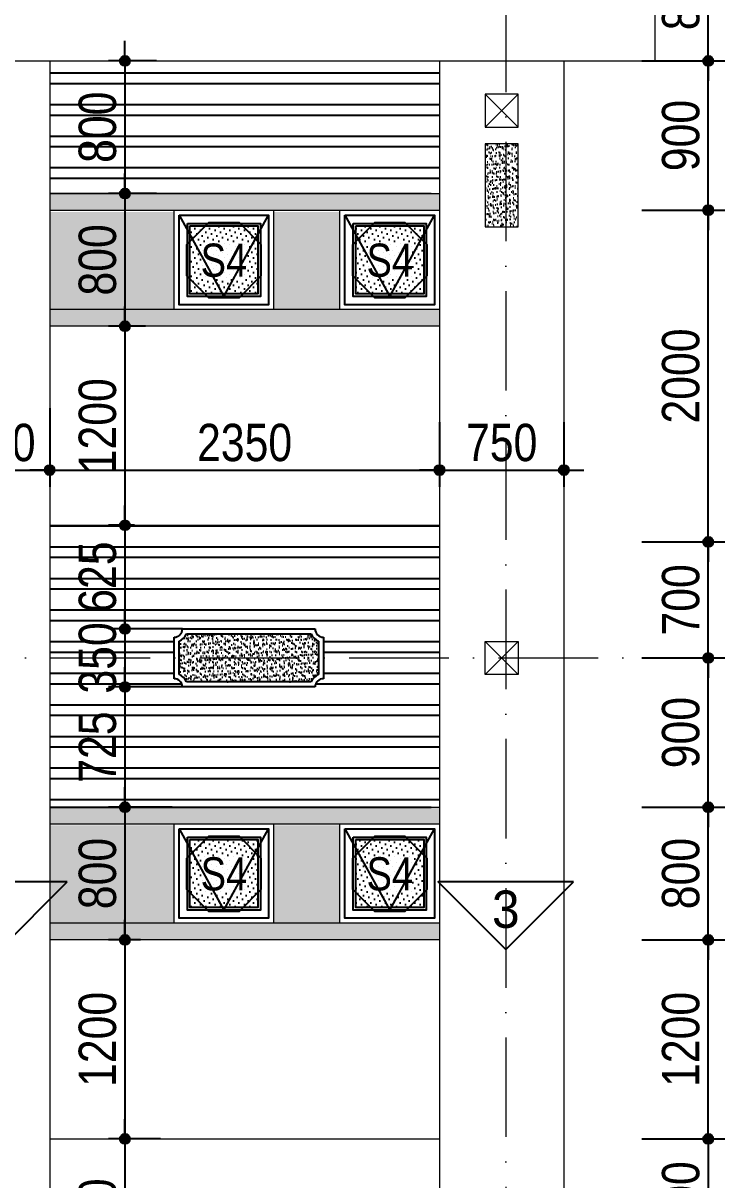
# Model space of a CAD drawing. Extents: x -1107188 to -523840, y 39692 to 514392.
# Drawn here: x -1068786 to -1064556, y 413455 to 420429 of the extents above; entities that cross this region are included whole.
import ezdxf
from ezdxf.enums import TextEntityAlignment as Align

# ---------------------------------------------------------------- set-up
doc = ezdxf.new("R2010")
doc.units = 0
doc.linetypes.add('ACAD_ISO10W100', pattern=[18, 12, -3, 0, -3])
doc.linetypes.add('HIDDEN', pattern=[0.375, 0.25, -0.125])
doc.layers.get('DEFPOINTS').update_dxf_attribs({"linetype": 'CONTINUOUS'})
for name, color, linetype in [('DIM', 1, 'CONTINUOUS'), ('DOOR', 20, 'CONTINUOUS'), ('HACTH', 8, 'CONTINUOUS'), ('HATCH', 8, 'CONTINUOUS'), ('KINH 1', 142, 'CONTINUOUS'), ('netthay', 2, 'CONTINUOUS'), ('TAGS', 60, 'CONTINUOUS')]:
    doc.layers.add(name, color=color, linetype=linetype)
for name, color, linetype, lineweight in [('HIDDEN2', 250, 'HIDDEN', 5), ('NET-THAY', 2, 'CONTINUOUS', 13), ('TRUC', 24, 'CONTINUOUS', 0)]:
    doc.layers.add(name, color=color, linetype=linetype, lineweight=lineweight)
doc.styles.add('AVO', font='')
doc.styles.add('HEL-CONDENSE', font='')
doc.styles.add('VNI-HELVE-CONDENSEN', font='')
doc.styles.get('AVO').set_extended_font_data('VNI-Avo')
doc.styles.get('HEL-CONDENSE').set_extended_font_data('VNI-Helve-Condense')
doc.styles.get('VNI-HELVE-CONDENSEN').set_extended_font_data('VNI-Helve-Condense')
doc.dimstyles.new('D100', dxfattribs={"dimtxt": 225, "dimasz": 1.2, "dimexe": 100, "dimexo": 0, "dimgap": 50, "dimtad": 1, "dimdec": 0, "dimzin": 13, "dimdsep": 46, "dimtxsty": 'HEL-CONDENSE', "dimblk": 'D50', "dimcen": 0, "dimclrd": 1, "dimclre": 1, "dimclrt": 7, "dimadec": 0, "dimazin": 0, "dimtfac": 1, "dimtdec": 0, "dimtmove": 0, "dimatfit": 3, "dimldrblk": 'D50', "dimfxl": 1, "dimtolj": 1, "dimtzin": 13, "dimarcsym": 0})
pattern_1 = [(180, (-1259883.07, -48754.8), (-1e-14, -190.5), []), (180, (-1259946.57, -48691.3), (-1e-14, -190.5), [])]
pattern_2 = [(37.5, (-2396478.653, 162683.128), (-1.2000235, 36.7059928), [0, -28.956, 0, -32.385, 0, -30.95625]), (7.5, (-2396478.653, 162683.13), (33.7142462, 53.7618825), [0, -15.621, 0, -26.0985, 0, -10.00125]), (327.5, (-2396502.085, 162683.128), (59.3244278, 0.10778885), [0, -9.525, 0, -34.29, 0, -44.7675]), (317.5, (-2396502.085, 162683.13), (57.266734, 16.7196992), [0, -4.7625, 0, -22.479, 0, -25.7175])]

# ---------------------------------------------------------------- blocks, each defined once
blk = doc.blocks.new('KH-CUADI')
at = {"layer": 'TAGS'}
blk.add_lwpolyline([(-124.3, 300), (-300, 124.3), (-300, -124.3), (-124.3, -300), (124.3, -300), (300, -124.3), (300, 124.3), (124.3, 300)], close=True, dxfattribs=at)
at = {"layer": 'TAGS', "style": 'VNI-HELVE-CONDENSEN'}
blk.add_attdef('D', text='', height=300, dxfattribs=at).set_placement((0, 0), align=Align.MIDDLE)
blk = doc.blocks.new('A$C4A8B6C2C')
at = {"layer": 'KINH 1'}
h = blk.add_hatch(dxfattribs=at)
h.set_pattern_fill('DOTS', color=256, scale=500, angle=45, style=0)
h.set_pattern_definition([(45, (-1273474.515, 328548.945), (-11.04854346, 33.1456304), [0, -31.25])])
h.paths.add_polyline_path([(-65, 410), (-475, 410), (-475, 0), (-65, 0)])
at = {"layer": 'DOOR'}
for points in [[(-540, 475), (0, 475), (0, -65), (-540, -65)], [(-490, 425), (-50, 425), (-50, -15), (-490, -15)]]:
    blk.add_lwpolyline(points, close=True, dxfattribs=at)
at = {"layer": 'DOOR', "color": 8}
blk.add_lwpolyline([(-540, 475), (-270, -15), (0, 475)], dxfattribs=at)
blk.add_lwpolyline([(-475, 410), (-65, 410), (-65, 0), (-475, 0)], close=True, dxfattribs=at)
at = {"layer": 'NET-THAY'}
blk.add_lwpolyline([(-570, 505), (30, 505), (30, -95), (-570, -95), (-570, 505)], dxfattribs=at)
blk = doc.blocks.new('A$C748B6192')
at = {"layer": 'DOOR'}
blk.add_blockref('A$C4A8B6C2C', (2787.8, 495.3), dxfattribs=at)
at = {"layer": 'TAGS', "linetype": 'Continuous'}
ref = blk.add_blockref('KH-CUADI', (2518.2, 698.5), dxfattribs=dict(at, xscale=0.75, yscale=0.75, zscale=0.75, rotation=180))
ref.add_attrib('D', 'S4', dxfattribs={"color": 7, "height": 200, "style": 'VNI-HELVE-CONDENSEN'}).set_placement((2518.2, 698.5), align=Align.MIDDLE)
blk = doc.blocks.new('D50')
at = {"layer": 'DIM'}
blk.add_hatch(color=256, dxfattribs=at).paths.add_polyline_path([(25, 0, 1), (-25, 0, 1)])
blk.add_line((25, 0), (100, 0), dxfattribs=at)
blk.add_circle((0, 0), 25, dxfattribs=at)
blk = doc.blocks.new('*D863')
at = {"layer": 'DEFPOINTS', "color": 0, "linetype": 'Continuous', "transparency": 16777216}
for p in [(-1069225.8, 418159.8), (-1068625.8, 418108.4), (-1068625.8, 417734.3)]:
    blk.add_point(p, dxfattribs=at)
at = {"layer": 'DIM', "color": 1, "linetype": 'Continuous', "lineweight": -2, "transparency": 16777216}
for p, q in [((-1069225.8, 418159.8), (-1069225.8, 417634.3)), ((-1068625.8, 418108.4), (-1068625.8, 417634.3)), ((-1069224.6, 417734.3), (-1068627, 417734.3))]:
    blk.add_line(p, q, dxfattribs=at)
at = {"layer": 'DIM', "color": 1, "linetype": 'Continuous', "lineweight": -2, "transparency": 16777216, "xscale": 1.199999999999999, "yscale": 1.199999999999999, "zscale": 1.199999999999999, "rotation": 180}
blk.add_blockref('D50', (-1069225.8, 417734.3), dxfattribs=at)
at = {"layer": 'DIM', "color": 1, "linetype": 'Continuous', "lineweight": -2, "transparency": 16777216, "xscale": 1.199999999999999, "yscale": 1.199999999999999, "zscale": 1.199999999999999}
blk.add_blockref('D50', (-1068625.8, 417734.3), dxfattribs=at)
at = {"layer": 'DIM', "color": 7, "linetype": 'Continuous', "transparency": 16777216, "insert": (-1068925.8, 417899.2), "char_height": 225, "attachment_point": 5, "style": 'HEL-CONDENSE'}
blk.add_mtext('\\A1;600', dxfattribs=at)
blk = doc.blocks.new('*D864')
at = {"layer": 'DEFPOINTS', "color": 0, "linetype": 'Continuous', "transparency": 16777216}
for p in [(-1068625.8, 418108.4), (-1066275.8, 418023), (-1066275.8, 417734.3)]:
    blk.add_point(p, dxfattribs=at)
at = {"layer": 'DIM', "color": 1, "linetype": 'Continuous', "lineweight": -2, "transparency": 16777216}
for p, q in [((-1068625.8, 418108.4), (-1068625.8, 417634.3)), ((-1066275.8, 418023), (-1066275.8, 417634.3)), ((-1068624.6, 417734.3), (-1066277, 417734.3))]:
    blk.add_line(p, q, dxfattribs=at)
at = {"layer": 'DIM', "color": 1, "linetype": 'Continuous', "lineweight": -2, "transparency": 16777216, "xscale": 1.199999999999999, "yscale": 1.199999999999999, "zscale": 1.199999999999999, "rotation": 180}
blk.add_blockref('D50', (-1068625.8, 417734.3), dxfattribs=at)
at = {"layer": 'DIM', "color": 1, "linetype": 'Continuous', "lineweight": -2, "transparency": 16777216, "xscale": 1.199999999999999, "yscale": 1.199999999999999, "zscale": 1.199999999999999}
blk.add_blockref('D50', (-1066275.8, 417734.3), dxfattribs=at)
at = {"layer": 'DIM', "color": 7, "linetype": 'Continuous', "transparency": 16777216, "insert": (-1067450.8, 417899.2), "char_height": 225, "attachment_point": 5, "style": 'HEL-CONDENSE'}
blk.add_mtext('\\A1;2350', dxfattribs=at)
blk = doc.blocks.new('*D865')
at = {"layer": 'DEFPOINTS', "color": 0, "linetype": 'Continuous', "transparency": 16777216}
for p in [(-1066275.8, 418023), (-1065525.8, 418023), (-1065525.8, 417734.3)]:
    blk.add_point(p, dxfattribs=at)
at = {"layer": 'DIM', "color": 1, "linetype": 'Continuous', "lineweight": -2, "transparency": 16777216}
for p, q in [((-1066275.8, 418023), (-1066275.8, 417634.3)), ((-1065525.8, 418023), (-1065525.8, 417634.3)), ((-1066274.6, 417734.3), (-1065527, 417734.3))]:
    blk.add_line(p, q, dxfattribs=at)
at = {"layer": 'DIM', "color": 1, "linetype": 'Continuous', "lineweight": -2, "transparency": 16777216, "xscale": 1.199999999999999, "yscale": 1.199999999999999, "zscale": 1.199999999999999, "rotation": 180}
blk.add_blockref('D50', (-1066275.8, 417734.3), dxfattribs=at)
at = {"layer": 'DIM', "color": 1, "linetype": 'Continuous', "lineweight": -2, "transparency": 16777216, "xscale": 1.199999999999999, "yscale": 1.199999999999999, "zscale": 1.199999999999999}
blk.add_blockref('D50', (-1065525.8, 417734.3), dxfattribs=at)
at = {"layer": 'DIM', "color": 7, "linetype": 'Continuous', "transparency": 16777216, "insert": (-1065900.8, 417899.2), "char_height": 225, "attachment_point": 5, "style": 'HEL-CONDENSE'}
blk.add_mtext('\\A1;750', dxfattribs=at)
blk = doc.blocks.new('*D851')
at = {"layer": 'DEFPOINTS', "color": 0, "linetype": 'Continuous', "transparency": 16777216}
for p in [(-1067981.4, 420201.6), (-1068171.9, 419401.6), (-1067981.4, 419401.6)]:
    blk.add_point(p, dxfattribs=at)
at = {"layer": 'DIM', "color": 1, "linetype": 'Continuous', "lineweight": -2, "transparency": 16777216}
for p, q in [((-1067981.4, 420201.6), (-1068271.9, 420201.6)), ((-1068171.9, 420200.4), (-1068171.9, 419402.8)), ((-1067981.4, 419401.6), (-1068271.9, 419401.6))]:
    blk.add_line(p, q, dxfattribs=at)
at = {"layer": 'DIM', "color": 1, "linetype": 'Continuous', "lineweight": -2, "transparency": 16777216, "xscale": 1.199999999999999, "yscale": 1.199999999999999, "zscale": 1.199999999999999}
for p, rotation in [((-1068171.9, 420201.6), 90), ((-1068171.9, 419401.6), 270)]:
    blk.add_blockref('D50', p, dxfattribs=dict(at, rotation=rotation))
at = {"layer": 'DIM', "color": 7, "linetype": 'Continuous', "transparency": 16777216, "insert": (-1068336.8, 419801.6), "char_height": 225, "attachment_point": 5, "rotation": 90, "style": 'HEL-CONDENSE'}
blk.add_mtext('\\A1;800', dxfattribs=at)
blk = doc.blocks.new('*D852')
at = {"layer": 'DEFPOINTS', "color": 0, "linetype": 'Continuous', "transparency": 16777216}
for p in [(-1067981.4, 419401.6), (-1068171.9, 418601.6), (-1068047.4, 418601.6)]:
    blk.add_point(p, dxfattribs=at)
at = {"layer": 'DIM', "color": 1, "linetype": 'Continuous', "lineweight": -2, "transparency": 16777216}
for p, q in [((-1067981.4, 419401.6), (-1068271.9, 419401.6)), ((-1068171.9, 419400.4), (-1068171.9, 418602.8)), ((-1068047.4, 418601.6), (-1068271.9, 418601.6))]:
    blk.add_line(p, q, dxfattribs=at)
at = {"layer": 'DIM', "color": 1, "linetype": 'Continuous', "lineweight": -2, "transparency": 16777216, "xscale": 1.199999999999999, "yscale": 1.199999999999999, "zscale": 1.199999999999999}
for p, rotation in [((-1068171.9, 419401.6), 90), ((-1068171.9, 418601.6), 270)]:
    blk.add_blockref('D50', p, dxfattribs=dict(at, rotation=rotation))
at = {"layer": 'DIM', "color": 7, "linetype": 'Continuous', "transparency": 16777216, "insert": (-1068336.8, 419001.6), "char_height": 225, "attachment_point": 5, "rotation": 90, "style": 'HEL-CONDENSE'}
blk.add_mtext('\\A1;800', dxfattribs=at)
blk = doc.blocks.new('*D853')
at = {"layer": 'DEFPOINTS', "color": 0, "linetype": 'Continuous', "transparency": 16777216}
for p in [(-1068047.4, 418601.6), (-1068171.9, 417401.6), (-1068113.7, 417401.6)]:
    blk.add_point(p, dxfattribs=at)
at = {"layer": 'DIM', "color": 1, "linetype": 'Continuous', "lineweight": -2, "transparency": 16777216}
for p, q in [((-1068047.4, 418601.6), (-1068271.9, 418601.6)), ((-1068171.9, 418600.4), (-1068171.9, 417402.8)), ((-1068113.7, 417401.6), (-1068271.9, 417401.6))]:
    blk.add_line(p, q, dxfattribs=at)
at = {"layer": 'DIM', "color": 1, "linetype": 'Continuous', "lineweight": -2, "transparency": 16777216, "xscale": 1.199999999999999, "yscale": 1.199999999999999, "zscale": 1.199999999999999}
for p, rotation in [((-1068171.9, 418601.6), 90), ((-1068171.9, 417401.6), 270)]:
    blk.add_blockref('D50', p, dxfattribs=dict(at, rotation=rotation))
at = {"layer": 'DIM', "color": 7, "linetype": 'Continuous', "transparency": 16777216, "insert": (-1068336.8, 418001.6), "char_height": 225, "attachment_point": 5, "rotation": 90, "style": 'HEL-CONDENSE'}
blk.add_mtext('\\A1;1200', dxfattribs=at)
blk = doc.blocks.new('*D854')
at = {"layer": 'DEFPOINTS', "color": 0, "linetype": 'Continuous', "transparency": 16777216}
for p in [(-1068113.7, 417401.6), (-1068171.9, 416776.6), (-1067825.8, 416776.6)]:
    blk.add_point(p, dxfattribs=at)
at = {"layer": 'DIM', "color": 1, "linetype": 'Continuous', "lineweight": -2, "transparency": 16777216}
for p, q in [((-1068113.7, 417401.6), (-1068271.9, 417401.6)), ((-1068171.9, 417400.4), (-1068171.9, 416777.8)), ((-1067825.8, 416776.6), (-1068271.9, 416776.6))]:
    blk.add_line(p, q, dxfattribs=at)
at = {"layer": 'DIM', "color": 1, "linetype": 'Continuous', "lineweight": -2, "transparency": 16777216, "xscale": 1.199999999999999, "yscale": 1.199999999999999, "zscale": 1.199999999999999}
for p, rotation in [((-1068171.9, 417401.6), 90), ((-1068171.9, 416776.6), 270)]:
    blk.add_blockref('D50', p, dxfattribs=dict(at, rotation=rotation))
at = {"layer": 'DIM', "color": 7, "linetype": 'Continuous', "transparency": 16777216, "insert": (-1068336.8, 417089.1), "char_height": 225, "attachment_point": 5, "rotation": 90, "style": 'HEL-CONDENSE'}
blk.add_mtext('\\A1;625', dxfattribs=at)
blk = doc.blocks.new('*D855')
at = {"layer": 'DEFPOINTS', "color": 0, "linetype": 'Continuous', "transparency": 16777216}
for p in [(-1067825.8, 416776.6), (-1068171.9, 416426.6), (-1067825.8, 416426.6)]:
    blk.add_point(p, dxfattribs=at)
at = {"layer": 'DIM', "color": 1, "linetype": 'Continuous', "lineweight": -2, "transparency": 16777216}
for p, q in [((-1067825.8, 416776.6), (-1068271.9, 416776.6)), ((-1068171.9, 416775.4), (-1068171.9, 416427.8)), ((-1067825.8, 416426.6), (-1068271.9, 416426.6))]:
    blk.add_line(p, q, dxfattribs=at)
at = {"layer": 'DIM', "color": 1, "linetype": 'Continuous', "lineweight": -2, "transparency": 16777216, "xscale": 1.199999999999999, "yscale": 1.199999999999999, "zscale": 1.199999999999999}
for p, rotation in [((-1068171.9, 416776.6), 90), ((-1068171.9, 416426.6), 270)]:
    blk.add_blockref('D50', p, dxfattribs=dict(at, rotation=rotation))
at = {"layer": 'DIM', "color": 7, "linetype": 'Continuous', "transparency": 16777216, "insert": (-1068336.8, 416601.6), "char_height": 225, "attachment_point": 5, "rotation": 90, "style": 'HEL-CONDENSE'}
blk.add_mtext('\\A1;350', dxfattribs=at)
blk = doc.blocks.new('*D856')
at = {"layer": 'DEFPOINTS', "color": 0, "linetype": 'Continuous', "transparency": 16777216}
for p in [(-1067825.8, 416426.6), (-1068171.9, 415701.6), (-1067887, 415701.6)]:
    blk.add_point(p, dxfattribs=at)
at = {"layer": 'DIM', "color": 1, "linetype": 'Continuous', "lineweight": -2, "transparency": 16777216}
for p, q in [((-1067825.8, 416426.6), (-1068271.9, 416426.6)), ((-1068171.9, 416425.4), (-1068171.9, 415702.8)), ((-1067887, 415701.6), (-1068271.9, 415701.6))]:
    blk.add_line(p, q, dxfattribs=at)
at = {"layer": 'DIM', "color": 1, "linetype": 'Continuous', "lineweight": -2, "transparency": 16777216, "xscale": 1.199999999999999, "yscale": 1.199999999999999, "zscale": 1.199999999999999}
for p, rotation in [((-1068171.9, 416426.6), 90), ((-1068171.9, 415701.6), 270)]:
    blk.add_blockref('D50', p, dxfattribs=dict(at, rotation=rotation))
at = {"layer": 'DIM', "color": 7, "linetype": 'Continuous', "transparency": 16777216, "insert": (-1068336.8, 416064.1), "char_height": 225, "attachment_point": 5, "rotation": 90, "style": 'HEL-CONDENSE'}
blk.add_mtext('\\A1;725', dxfattribs=at)
blk = doc.blocks.new('*D857')
at = {"layer": 'DEFPOINTS', "color": 0, "linetype": 'Continuous', "transparency": 16777216}
for p in [(-1067887, 415701.6), (-1068171.9, 414901.6), (-1068078.4, 414901.6)]:
    blk.add_point(p, dxfattribs=at)
at = {"layer": 'DIM', "color": 1, "linetype": 'Continuous', "lineweight": -2, "transparency": 16777216}
for p, q in [((-1067887, 415701.6), (-1068271.9, 415701.6)), ((-1068171.9, 415700.4), (-1068171.9, 414902.8)), ((-1068078.4, 414901.6), (-1068271.9, 414901.6))]:
    blk.add_line(p, q, dxfattribs=at)
at = {"layer": 'DIM', "color": 1, "linetype": 'Continuous', "lineweight": -2, "transparency": 16777216, "xscale": 1.199999999999999, "yscale": 1.199999999999999, "zscale": 1.199999999999999}
for p, rotation in [((-1068171.9, 415701.6), 90), ((-1068171.9, 414901.6), 270)]:
    blk.add_blockref('D50', p, dxfattribs=dict(at, rotation=rotation))
at = {"layer": 'DIM', "color": 7, "linetype": 'Continuous', "transparency": 16777216, "insert": (-1068336.8, 415301.6), "char_height": 225, "attachment_point": 5, "rotation": 90, "style": 'HEL-CONDENSE'}
blk.add_mtext('\\A1;800', dxfattribs=at)
blk = doc.blocks.new('*D858')
at = {"layer": 'DEFPOINTS', "color": 0, "linetype": 'Continuous', "transparency": 16777216}
for p in [(-1068078.4, 414901.6), (-1068171.9, 413701.6), (-1067958.3, 413701.6)]:
    blk.add_point(p, dxfattribs=at)
at = {"layer": 'DIM', "color": 1, "linetype": 'Continuous', "lineweight": -2, "transparency": 16777216}
for p, q in [((-1068078.4, 414901.6), (-1068271.9, 414901.6)), ((-1068171.9, 414900.4), (-1068171.9, 413702.8)), ((-1067958.3, 413701.6), (-1068271.9, 413701.6))]:
    blk.add_line(p, q, dxfattribs=at)
at = {"layer": 'DIM', "color": 1, "linetype": 'Continuous', "lineweight": -2, "transparency": 16777216, "xscale": 1.199999999999999, "yscale": 1.199999999999999, "zscale": 1.199999999999999}
for p, rotation in [((-1068171.9, 414901.6), 90), ((-1068171.9, 413701.6), 270)]:
    blk.add_blockref('D50', p, dxfattribs=dict(at, rotation=rotation))
at = {"layer": 'DIM', "color": 7, "linetype": 'Continuous', "transparency": 16777216, "insert": (-1068336.8, 414301.6), "char_height": 225, "attachment_point": 5, "rotation": 90, "style": 'HEL-CONDENSE'}
blk.add_mtext('\\A1;1200', dxfattribs=at)
blk = doc.blocks.new('*D859')
at = {"layer": 'DEFPOINTS', "color": 0, "linetype": 'Continuous', "transparency": 16777216}
for p in [(-1067958.3, 413701.6), (-1068171.9, 412651.6), (-1067755.2, 412651.6)]:
    blk.add_point(p, dxfattribs=at)
at = {"layer": 'DIM', "color": 1, "linetype": 'Continuous', "lineweight": -2, "transparency": 16777216}
for p, q in [((-1067958.3, 413701.6), (-1068271.9, 413701.6)), ((-1068171.9, 413700.4), (-1068171.9, 412652.8)), ((-1067755.2, 412651.6), (-1068271.9, 412651.6))]:
    blk.add_line(p, q, dxfattribs=at)
at = {"layer": 'DIM', "color": 1, "linetype": 'Continuous', "lineweight": -2, "transparency": 16777216, "xscale": 1.199999999999999, "yscale": 1.199999999999999, "zscale": 1.199999999999999}
for p, rotation in [((-1068171.9, 413701.6), 90), ((-1068171.9, 412651.6), 270)]:
    blk.add_blockref('D50', p, dxfattribs=dict(at, rotation=rotation))
at = {"layer": 'DIM', "color": 7, "linetype": 'Continuous', "transparency": 16777216, "insert": (-1068336.8, 413176.6), "char_height": 225, "attachment_point": 5, "rotation": 90, "style": 'HEL-CONDENSE'}
blk.add_mtext('\\A1;1050', dxfattribs=at)
blk = doc.blocks.new('*D876')
at = {"layer": 'DEFPOINTS', "color": 0, "linetype": 'Continuous', "transparency": 16777216}
for p in [(-1065055.6, 413701.6), (-1065055.6, 413001.6), (-1064655.6, 413001.6)]:
    blk.add_point(p, dxfattribs=at)
at = {"layer": 'DIM', "color": 1, "linetype": 'Continuous', "lineweight": -2, "transparency": 16777216}
for p, q in [((-1065055.6, 413701.6), (-1064555.6, 413701.6)), ((-1064655.6, 413700.4), (-1064655.6, 413002.8)), ((-1065055.6, 413001.6), (-1064555.6, 413001.6))]:
    blk.add_line(p, q, dxfattribs=at)
at = {"layer": 'DIM', "color": 1, "linetype": 'Continuous', "lineweight": -2, "transparency": 16777216, "xscale": 1.199999999999999, "yscale": 1.199999999999999, "zscale": 1.199999999999999}
for p, rotation in [((-1064655.6, 413701.6), 90), ((-1064655.6, 413001.6), 270)]:
    blk.add_blockref('D50', p, dxfattribs=dict(at, rotation=rotation))
at = {"layer": 'DIM', "color": 7, "linetype": 'Continuous', "transparency": 16777216, "insert": (-1064820.5, 413351.6), "char_height": 225, "attachment_point": 5, "rotation": 90, "style": 'HEL-CONDENSE'}
blk.add_mtext('\\A1;700', dxfattribs=at)
blk = doc.blocks.new('*D877')
at = {"layer": 'DEFPOINTS', "color": 0, "linetype": 'Continuous', "transparency": 16777216}
for p in [(-1065055.6, 414901.6), (-1064655.6, 414901.6), (-1065055.6, 413701.6)]:
    blk.add_point(p, dxfattribs=at)
at = {"layer": 'DIM', "color": 1, "linetype": 'Continuous', "lineweight": -2, "transparency": 16777216}
for p, q in [((-1065055.6, 414901.6), (-1064555.6, 414901.6)), ((-1064655.6, 413702.8), (-1064655.6, 414900.4)), ((-1065055.6, 413701.6), (-1064555.6, 413701.6))]:
    blk.add_line(p, q, dxfattribs=at)
at = {"layer": 'DIM', "color": 1, "linetype": 'Continuous', "lineweight": -2, "transparency": 16777216, "xscale": 1.199999999999999, "yscale": 1.199999999999999, "zscale": 1.199999999999999}
for p, rotation in [((-1064655.6, 414901.6), 90), ((-1064655.6, 413701.6), 270)]:
    blk.add_blockref('D50', p, dxfattribs=dict(at, rotation=rotation))
at = {"layer": 'DIM', "color": 7, "linetype": 'Continuous', "transparency": 16777216, "insert": (-1064820.5, 414301.6), "char_height": 225, "attachment_point": 5, "rotation": 90, "style": 'HEL-CONDENSE'}
blk.add_mtext('\\A1;1200', dxfattribs=at)
blk = doc.blocks.new('*D878')
at = {"layer": 'DEFPOINTS', "color": 0, "linetype": 'Continuous', "transparency": 16777216}
for p in [(-1065055.6, 417301.6), (-1064655.6, 417301.6), (-1065055.6, 416601.6)]:
    blk.add_point(p, dxfattribs=at)
at = {"layer": 'DIM', "color": 1, "linetype": 'Continuous', "lineweight": -2, "transparency": 16777216}
for p, q in [((-1065055.6, 417301.6), (-1064555.6, 417301.6)), ((-1064655.6, 416602.8), (-1064655.6, 417300.4)), ((-1065055.6, 416601.6), (-1064555.6, 416601.6))]:
    blk.add_line(p, q, dxfattribs=at)
at = {"layer": 'DIM', "color": 1, "linetype": 'Continuous', "lineweight": -2, "transparency": 16777216, "xscale": 1.199999999999999, "yscale": 1.199999999999999, "zscale": 1.199999999999999}
for p, rotation in [((-1064655.6, 417301.6), 90), ((-1064655.6, 416601.6), 270)]:
    blk.add_blockref('D50', p, dxfattribs=dict(at, rotation=rotation))
at = {"layer": 'DIM', "color": 7, "linetype": 'Continuous', "transparency": 16777216, "insert": (-1064820.5, 416951.6), "char_height": 225, "attachment_point": 5, "rotation": 90, "style": 'HEL-CONDENSE'}
blk.add_mtext('\\A1;700', dxfattribs=at)
blk = doc.blocks.new('*D879')
at = {"layer": 'DEFPOINTS', "color": 0, "linetype": 'Continuous', "transparency": 16777216}
for p in [(-1065055.6, 419301.6), (-1064655.6, 419301.6), (-1065055.6, 417301.6)]:
    blk.add_point(p, dxfattribs=at)
at = {"layer": 'DIM', "color": 1, "linetype": 'Continuous', "lineweight": -2, "transparency": 16777216}
for p, q in [((-1065055.6, 419301.6), (-1064555.6, 419301.6)), ((-1064655.6, 417302.8), (-1064655.6, 419300.4)), ((-1065055.6, 417301.6), (-1064555.6, 417301.6))]:
    blk.add_line(p, q, dxfattribs=at)
at = {"layer": 'DIM', "color": 1, "linetype": 'Continuous', "lineweight": -2, "transparency": 16777216, "xscale": 1.199999999999999, "yscale": 1.199999999999999, "zscale": 1.199999999999999}
for p, rotation in [((-1064655.6, 419301.6), 90), ((-1064655.6, 417301.6), 270)]:
    blk.add_blockref('D50', p, dxfattribs=dict(at, rotation=rotation))
at = {"layer": 'DIM', "color": 7, "linetype": 'Continuous', "transparency": 16777216, "insert": (-1064820.5, 418301.6), "char_height": 225, "attachment_point": 5, "rotation": 90, "style": 'HEL-CONDENSE'}
blk.add_mtext('\\A1;2000', dxfattribs=at)
blk = doc.blocks.new('*D880')
at = {"layer": 'DEFPOINTS', "color": 0, "linetype": 'Continuous', "transparency": 16777216}
for p in [(-1065055.6, 420201.6), (-1064655.6, 420201.6), (-1065055.6, 419301.6)]:
    blk.add_point(p, dxfattribs=at)
at = {"layer": 'DIM', "color": 1, "linetype": 'Continuous', "lineweight": -2, "transparency": 16777216}
for p, q in [((-1065055.6, 420201.6), (-1064555.6, 420201.6)), ((-1064655.6, 419302.8), (-1064655.6, 420200.4)), ((-1065055.6, 419301.6), (-1064555.6, 419301.6))]:
    blk.add_line(p, q, dxfattribs=at)
at = {"layer": 'DIM', "color": 1, "linetype": 'Continuous', "lineweight": -2, "transparency": 16777216, "xscale": 1.199999999999999, "yscale": 1.199999999999999, "zscale": 1.199999999999999}
for p, rotation in [((-1064655.6, 420201.6), 90), ((-1064655.6, 419301.6), 270)]:
    blk.add_blockref('D50', p, dxfattribs=dict(at, rotation=rotation))
at = {"layer": 'DIM', "color": 7, "linetype": 'Continuous', "transparency": 16777216, "insert": (-1064820.5, 419751.6), "char_height": 225, "attachment_point": 5, "rotation": 90, "style": 'HEL-CONDENSE'}
blk.add_mtext('\\A1;900', dxfattribs=at)
blk = doc.blocks.new('*D883')
at = {"layer": 'DEFPOINTS', "color": 0, "linetype": 'Continuous', "transparency": 16777216}
for p in [(-1065055.6, 421001.6), (-1064655.6, 421001.6), (-1065055.6, 420201.6)]:
    blk.add_point(p, dxfattribs=at)
at = {"layer": 'DIM', "color": 1, "linetype": 'Continuous', "lineweight": -2, "transparency": 16777216}
for p, q in [((-1065055.6, 421001.6), (-1064555.6, 421001.6)), ((-1064655.6, 420202.8), (-1064655.6, 421000.4)), ((-1065055.6, 420201.6), (-1064555.6, 420201.6))]:
    blk.add_line(p, q, dxfattribs=at)
at = {"layer": 'DIM', "color": 1, "linetype": 'Continuous', "lineweight": -2, "transparency": 16777216, "xscale": 1.199999999999999, "yscale": 1.199999999999999, "zscale": 1.199999999999999}
for p, rotation in [((-1064655.6, 421001.6), 90), ((-1064655.6, 420201.6), 270)]:
    blk.add_blockref('D50', p, dxfattribs=dict(at, rotation=rotation))
at = {"layer": 'DIM', "color": 7, "linetype": 'Continuous', "transparency": 16777216, "insert": (-1064820.5, 420601.6), "char_height": 225, "attachment_point": 5, "rotation": 90, "style": 'HEL-CONDENSE'}
blk.add_mtext('\\A1;800', dxfattribs=at)
blk = doc.blocks.new('*D873')
at = {"layer": 'DEFPOINTS', "color": 0, "linetype": 'Continuous', "transparency": 16777216}
for p in [(-1065055.6, 416601.6), (-1064655.6, 416601.6), (-1065055.6, 415701.6)]:
    blk.add_point(p, dxfattribs=at)
at = {"layer": 'DIM', "color": 1, "linetype": 'Continuous', "lineweight": -2, "transparency": 16777216}
for p, q in [((-1065055.6, 416601.6), (-1064555.6, 416601.6)), ((-1064655.6, 415702.8), (-1064655.6, 416600.4)), ((-1065055.6, 415701.6), (-1064555.6, 415701.6))]:
    blk.add_line(p, q, dxfattribs=at)
at = {"layer": 'DIM', "color": 1, "linetype": 'Continuous', "lineweight": -2, "transparency": 16777216, "xscale": 1.199999999999999, "yscale": 1.199999999999999, "zscale": 1.199999999999999}
for p, rotation in [((-1064655.6, 416601.6), 90), ((-1064655.6, 415701.6), 270)]:
    blk.add_blockref('D50', p, dxfattribs=dict(at, rotation=rotation))
at = {"layer": 'DIM', "color": 7, "linetype": 'Continuous', "transparency": 16777216, "insert": (-1064820.5, 416151.6), "char_height": 225, "attachment_point": 5, "rotation": 90, "style": 'HEL-CONDENSE'}
blk.add_mtext('\\A1;900', dxfattribs=at)
blk = doc.blocks.new('*D875')
at = {"layer": 'DEFPOINTS', "color": 0, "linetype": 'Continuous', "transparency": 16777216}
for p in [(-1065055.6, 415701.6), (-1064655.6, 415701.6), (-1065055.6, 414901.6)]:
    blk.add_point(p, dxfattribs=at)
at = {"layer": 'DIM', "color": 1, "linetype": 'Continuous', "lineweight": -2, "transparency": 16777216}
for p, q in [((-1065055.6, 415701.6), (-1064555.6, 415701.6)), ((-1064655.6, 414902.8), (-1064655.6, 415700.4)), ((-1065055.6, 414901.6), (-1064555.6, 414901.6))]:
    blk.add_line(p, q, dxfattribs=at)
at = {"layer": 'DIM', "color": 1, "linetype": 'Continuous', "lineweight": -2, "transparency": 16777216, "xscale": 1.199999999999999, "yscale": 1.199999999999999, "zscale": 1.199999999999999}
for p, rotation in [((-1064655.6, 415701.6), 90), ((-1064655.6, 414901.6), 270)]:
    blk.add_blockref('D50', p, dxfattribs=dict(at, rotation=rotation))
at = {"layer": 'DIM', "color": 7, "linetype": 'Continuous', "transparency": 16777216, "insert": (-1064820.5, 415301.6), "char_height": 225, "attachment_point": 5, "rotation": 90, "style": 'HEL-CONDENSE'}
blk.add_mtext('\\A1;800', dxfattribs=at)
blk = doc.blocks.new('TUONG-NAM')
at = {"layer": 'TAGS'}
blk.add_lwpolyline([(-452.5, -452.5), (452.5, -452.5), (0, 0)], close=True, dxfattribs=at)
at = {"layer": 'TAGS', "linetype": 'Continuous', "style": 'AVO'}
blk.add_attdef('KH-TUONG', text='', height=250, dxfattribs=at).set_placement((0.5, -269.3), align=Align.MIDDLE_CENTER)

msp = doc.modelspace()

# ---------------------------------------------------------------- hatches: boundary and pattern name
at = {"layer": 'HACTH'}
h = msp.add_hatch(dxfattribs=at)
h.set_pattern_fill('ANSI32', color=256, scale=20, angle=135, style=0)
h.set_pattern_definition(pattern_1)
h.paths.add_polyline_path([(-1068625.774, 419401.638), (-1066275.774, 419401.638), (-1066275.774, 420201.638), (-1068625.774, 420201.638)])
h.paths.add_polyline_path([(-1077575.774, 419401.638), (-1075175.774, 419401.638), (-1075175.774, 420201.638), (-1077575.774, 420201.638)])
h.paths.add_polyline_path([(-1080075.774, 419401.638), (-1078175.774, 419401.638), (-1078175.774, 420201.638), (-1080075.774, 420201.638)])
h = msp.add_hatch(dxfattribs=at)
h.set_pattern_fill('AR-SAND', color=256, scale=50, angle=45, style=0)
h.set_pattern_definition([(82.5, (-2142157.97, 504692.894), (-70.350659, 65.896356), [0, -76, 0, -85, 0, -81.25]), (52.5, (-2142157.97, 504692.9), (-37.206876, 162.348986), [0, -41, 0, -68.5, 0, -26.25]), (12.5, (-2142201.46, 504649.41), (109.9014636, 110.301619), [0, -25, 0, -90, 0, -117.5]), (2.5, (-2142201.46, 504649.41), (75.252108, 137.313143), [0, -12.5, 0, -59, 0, -67.5])])
h.paths.add_polyline_path([(-1069225.774, 419291.358), (-1069475.774, 419291.358), (-1069475.774, 418691.358), (-1069225.774, 418691.358)])
h.paths.add_polyline_path([(-1067875.774, 419291.358), (-1068625.774, 419291.358), (-1068625.774, 418691.358), (-1067875.774, 418691.358)])
h.paths.add_polyline_path([(-1066875.774, 419291.358), (-1067275.774, 419291.358), (-1067275.774, 418691.358), (-1066875.774, 418691.358)])
h.paths.add_polyline_path([(-1066875.774, 415591.358), (-1067275.774, 415591.358), (-1067275.774, 414991.358), (-1066875.774, 414991.358)])
h.paths.add_polyline_path([(-1067875.774, 415591.358), (-1068625.774, 415591.358), (-1068625.774, 414991.358), (-1067875.774, 414991.358)])
h.paths.add_polyline_path([(-1069225.774, 415591.358), (-1069475.774, 415591.358), (-1069475.774, 414991.358), (-1069225.774, 414991.358)])
h = msp.add_hatch(dxfattribs=at)
h.set_pattern_fill('ANSI32', color=256, scale=20, angle=135, style=0)
h.set_pattern_definition(pattern_1)
h.paths.add_polyline_path([(-1069225.774, 417389.757), (-1071575.774, 417389.757), (-1071575.774, 416601.638), (-1070825.774, 416601.638), (-1070825.774, 416726.638, 0.41421356), (-1070775.774, 416776.638), (-1069975.774, 416776.638, 0.41421356), (-1069925.774, 416726.638), (-1069925.774, 416601.638), (-1069225.774, 416601.638)])
h.paths.add_polyline_path([(-1066275.774, 417401.638), (-1068625.774, 417401.638), (-1068625.774, 416601.638), (-1067875.774, 416601.638), (-1067875.774, 416726.638, 0.41421356), (-1067825.774, 416776.638), (-1067025.774, 416776.638, 0.41421356), (-1066975.774, 416726.638), (-1066975.774, 416601.638), (-1066275.774, 416601.638)])
edge = h.paths.add_edge_path()
edge.add_line((-1068625.774, 415701.638), (-1066275.774, 415701.638))
edge.add_line((-1066275.774, 415701.638), (-1066275.774, 416601.638))
edge.add_line((-1066275.774, 416601.638), (-1066975.774, 416601.638))
edge.add_line((-1066975.774, 416601.638), (-1066975.774, 416476.638))
edge.add_arc((-1066975.774, 416426.638), 50, 90, 180)
edge.add_line((-1067025.774, 416426.638), (-1067825.774, 416426.638))
edge.add_arc((-1067875.774, 416426.638), 50, 0, 90)
edge.add_line((-1067875.774, 416476.638), (-1067875.774, 416601.638))
edge.add_line((-1067875.774, 416601.638), (-1068625.774, 416601.638))
edge.add_line((-1068625.774, 416601.638), (-1068625.774, 415701.638))
edge = h.paths.add_edge_path()
edge.add_line((-1071575.774, 415701.638), (-1069225.774, 415701.638))
edge.add_line((-1069225.774, 415701.638), (-1069225.774, 416601.638))
edge.add_line((-1069225.774, 416601.638), (-1069925.774, 416601.638))
edge.add_line((-1069925.774, 416601.638), (-1069925.774, 416476.638))
edge.add_arc((-1069925.774, 416426.638), 50, 90, 180)
edge.add_line((-1069975.774, 416426.638), (-1070775.774, 416426.638))
edge.add_arc((-1070825.774, 416426.638), 50, 0, 90)
edge.add_line((-1070825.774, 416476.638), (-1070825.774, 416601.638))
edge.add_line((-1070825.774, 416601.638), (-1071575.774, 416601.638))
edge.add_line((-1071575.774, 416601.638), (-1071575.774, 415701.638))
at = {"layer": 'HATCH'}
h = msp.add_hatch(dxfattribs=at)
h.set_pattern_fill('AR-SAND', color=256, scale=0.75, style=0)
h.set_pattern_definition(pattern_2)
h.paths.add_polyline_path([(-1066000.774, 419201.638), (-1065800.774, 419201.638), (-1065800.774, 419701.638), (-1066000.774, 419701.638)])
h = msp.add_hatch(dxfattribs=at)
h.set_pattern_fill('AR-SAND', color=256, scale=0.75, style=0)
h.set_pattern_definition(pattern_2)
h.paths.add_polyline_path([(-1066275.774, 419401.638), (-1068625.774, 419401.638), (-1068625.774, 419301.638), (-1066275.774, 419301.638)])
h.paths.add_polyline_path([(-1066275.774, 418701.638), (-1066875.774, 418701.638), (-1068625.774, 418701.638), (-1068625.774, 418601.638), (-1066275.774, 418601.638)])
h = msp.add_hatch(dxfattribs=at)
h.set_pattern_fill('AR-SAND', color=256, scale=0.75, style=0)
h.set_pattern_definition(pattern_2)
h.paths.add_polyline_path([(-1067801.612, 416746.638, -0.20323136), (-1067845.774, 416702.476), (-1067845.774, 416500.8, -0.20323136), (-1067801.612, 416456.638), (-1067049.936, 416456.638, -0.20323136), (-1067005.774, 416500.8), (-1067005.774, 416702.476, -0.20323136), (-1067049.936, 416746.638)])
h = msp.add_hatch(dxfattribs=at)
h.set_pattern_fill('AR-SAND', color=256, scale=0.75, style=0)
h.set_pattern_definition(pattern_2)
h.paths.add_polyline_path([(-1066275.774, 415701.638), (-1068625.774, 415701.638), (-1068625.774, 415601.638), (-1066275.774, 415601.638)])
h.paths.add_polyline_path([(-1066275.774, 415001.638), (-1066875.774, 415001.638), (-1068625.774, 415001.638), (-1068625.774, 414901.638), (-1066275.774, 414901.638)])

# ---------------------------------------------------------------- linework, layer by layer
at = {"layer": 'HACTH'}
msp.add_lwpolyline([(-1068625.774, 415701.638), (-1066325.774, 415701.638)], dxfattribs=at)
at = {"layer": 'HIDDEN2'}
for points in [[(-1066325.774, 419401.638), (-1068625.774, 419401.638)], [(-1066325.774, 415701.638), (-1068625.774, 415701.638)]]:
    msp.add_lwpolyline(points, dxfattribs=at)
at = {"layer": 'NET-THAY'}
for p, q in [((-1064975.774, 420201.638), (-1064975.774, 420901.638)), ((-1079570.49, 420201.638), (-1064975.774, 420201.638)), ((-1066325.774, 420201.638), (-1065725.774, 420201.638)), ((-1068625.774, 419301.638), (-1066275.774, 419301.638)), ((-1066275.774, 418701.638), (-1068625.774, 418701.638)), ((-1068625.774, 415601.638), (-1066275.774, 415601.638)), ((-1066275.774, 415001.638), (-1068625.774, 415001.638))]:
    msp.add_line(p, q, dxfattribs=at)
for points in [[(-1068625.774, 420201.638), (-1068625.774, 410901.638)], [(-1066275.774, 420201.638), (-1066275.774, 410901.638)], [(-1065525.774, 420201.638), (-1065525.774, 410901.638)], [(-1065800.774, 420001.638), (-1066000.774, 420001.638), (-1066000.774, 419801.638), (-1065800.774, 419801.638), (-1065800.774, 420001.638)], [(-1066000.774, 420001.638), (-1065800.774, 419801.638)], [(-1065800.774, 420001.638), (-1066000.774, 419801.638)], [(-1065800.774, 419701.638), (-1066000.774, 419701.638), (-1066000.774, 419201.638), (-1065800.774, 419201.638), (-1065800.774, 419701.638)], [(-1068625.774, 419401.638), (-1066325.774, 419401.638)], [(-1068625.774, 419401.638), (-1066275.774, 419401.638)], [(-1066275.774, 418601.638), (-1068625.774, 418601.638)], [(-1068625.774, 417401.638), (-1066275.774, 417401.638)], [(-1066000.774, 416701.638), (-1065800.774, 416701.638), (-1065800.774, 416501.638), (-1066000.774, 416501.638), (-1066000.774, 416701.638)], [(-1065800.774, 416701.638), (-1066000.774, 416501.638)], [(-1066000.774, 416701.638), (-1065800.774, 416501.638)], [(-1068625.774, 415701.638), (-1066325.774, 415701.638)], [(-1068625.774, 415701.638), (-1066275.774, 415701.638)], [(-1068175.774, 415701.638), (-1066325.774, 415701.638)], [(-1066275.774, 414901.638), (-1068625.774, 414901.638)], [(-1068625.774, 413701.638), (-1066275.774, 413701.638)], [(-1068275.774, 413701.638), (-1066625.774, 413701.638)]]:
    msp.add_lwpolyline(points, dxfattribs=at)
at = {"layer": 'netthay'}
for points in [[(-1067825.774, 416776.638), (-1067025.774, 416776.638)], [(-1067801.612, 416746.638), (-1067049.936, 416746.638)], [(-1067875.774, 416476.638), (-1067875.774, 416726.638)], [(-1067845.774, 416500.8), (-1067845.774, 416702.476)], [(-1067005.774, 416702.476), (-1067005.774, 416500.8)], [(-1066975.774, 416726.638), (-1066975.774, 416476.638)], [(-1067049.936, 416456.638), (-1067801.612, 416456.638)], [(-1067025.774, 416426.638), (-1067825.774, 416426.638)]]:
    msp.add_lwpolyline(points, dxfattribs=at)
for centre, radius, start, end in [((-1067875.774, 416776.638), 50, 270, 0), ((-1067875.774, 416776.638), 80, 292.0243128, 337.9756872), ((-1066975.774, 416776.638), 80, 202.0243128, 247.9756872), ((-1066975.774, 416776.638), 50, 180, 270), ((-1067875.774, 416426.638), 50, 0, 90), ((-1067875.774, 416426.638), 80, 22.0243128, 67.9756872), ((-1066975.774, 416426.638), 80, 112.0243128, 157.9756872), ((-1066975.774, 416426.638), 50, 90, 180)]:
    msp.add_arc(centre, radius, start, end, dxfattribs=at)
at = {"layer": 'TRUC', "linetype": 'ACAD_ISO10W100', "ltscale": 50}
msp.add_lwpolyline([(-1100124.007, 424214.293), (-1064655.569, 424214.293), (-1064655.569, 409851.638), (-1100124.007, 409851.638)], close=True, dxfattribs=at)
for points in [[(-1065875.774, 424214.293), (-1065875.774, 409851.638)], [(-1100124.007, 420201.638), (-1064655.569, 420201.638)], [(-1100124.007, 416601.638), (-1064655.569, 416601.638)]]:
    msp.add_lwpolyline(points, dxfattribs=at)

# ---------------------------------------------------------------- block references
at = {"layer": 'DOOR', "color": 4}
for p in [(-1070093.62, 418301.354), (-1069093.62, 418301.354), (-1070093.62, 414601.354), (-1069093.62, 414601.354)]:
    msp.add_blockref('A$C748B6192', p, dxfattribs=at)
at = {"layer": 'TAGS', "linetype": 'Continuous'}
ref = msp.add_blockref('TUONG-NAM', (-1068928.116, 414844.297), dxfattribs=dict(at, xscale=0.8999999999068677, yscale=0.9000000000232831, zscale=0.9, rotation=180))
ref.add_attrib('KH-TUONG', '3', dxfattribs={"color": 7, "linetype": 'Continuous', "height": 225, "style": 'AVO'}).set_placement((-1068928.561, 415086.651), align=Align.MIDDLE_CENTER)
ref = msp.add_blockref('TUONG-NAM', (-1065875.774, 414844.297), dxfattribs=dict(at, xscale=0.8999999999068677, yscale=0.9000000000232831, zscale=0.9, rotation=180))
ref.add_attrib('KH-TUONG', '3', dxfattribs={"color": 7, "linetype": 'Continuous', "height": 225, "style": 'AVO'}).set_placement((-1065876.219, 415086.651), align=Align.MIDDLE_CENTER)

# ---------------------------------------------------------------- dimensions: what is measured, and where the dimension line sits
at = {"layer": 'DIM', "linetype": 'Continuous'}
for base, p1, p2, picture, middle in [((-1064655.569, 421001.638), (-1065055.564, 420201.638), (-1065055.564, 421001.638), '*D883', (-1064820.469, 420601.638)), ((-1068171.866, 419401.638), (-1067981.439, 420201.638), (-1067981.439, 419401.638), '*D851', (-1068336.766, 419801.638)), ((-1064655.569, 420201.638), (-1065055.564, 419301.638), (-1065055.564, 420201.638), '*D880', (-1064820.469, 419751.638)), ((-1064655.569, 419301.638), (-1065055.569, 417301.638), (-1065055.564, 419301.638), '*D879', (-1064820.469, 418301.638)), ((-1064655.569, 417301.638), (-1065055.569, 416601.638), (-1065055.569, 417301.638), '*D878', (-1064820.469, 416951.638)), ((-1064655.569, 416601.638), (-1065055.569, 415701.638), (-1065055.569, 416601.638), '*D873', (-1064820.469, 416151.638)), ((-1064655.569, 415701.638), (-1065055.569, 414901.638), (-1065055.569, 415701.638), '*D875', (-1064820.469, 415301.638)), ((-1064655.569, 414901.638), (-1065055.569, 413701.638), (-1065055.569, 414901.638), '*D877', (-1064820.469, 414301.638)), ((-1064655.569, 413001.638), (-1065055.569, 413701.638), (-1065055.569, 413001.638), '*D876', (-1064820.469, 413351.638))]:
    dim = msp.add_linear_dim(base=base, p1=p1, p2=p2, angle=90, dimstyle='D100', dxfattribs=at)
    dim.commit()
    dim.dimension.update_dxf_attribs({"geometry": picture, "text_midpoint": middle})
for base, p1, p2, picture, middle in [((-1068171.866, 418601.638), (-1067981.439, 419401.638), (-1068047.39, 418601.638), '*D852', (-1068336.766, 419001.638)), ((-1068171.866, 417401.638), (-1068047.39, 418601.638), (-1068113.71, 417401.638), '*D853', (-1068336.766, 418001.638)), ((-1068171.866, 416776.638), (-1068113.71, 417401.638), (-1067825.774, 416776.638), '*D854', (-1068336.766, 417089.138)), ((-1068171.866, 415701.638), (-1067825.774, 416426.638), (-1067886.988, 415701.638), '*D856', (-1068336.766, 416064.138)), ((-1068171.866, 414901.638), (-1067886.988, 415701.638), (-1068078.367, 414901.638), '*D857', (-1068336.766, 415301.638)), ((-1068171.866, 413701.638), (-1068078.367, 414901.638), (-1067958.334, 413701.638), '*D858', (-1068336.766, 414301.638)), ((-1068171.866, 412651.638), (-1067958.334, 413701.638), (-1067755.247, 412651.638), '*D859', (-1068336.766, 413176.638))]:
    dim = msp.add_linear_dim(base=base, p1=p1, p2=p2, angle=90, dimstyle='D100', override={"dimtmove": 1}, dxfattribs=at)
    dim.commit()
    dim.dimension.update_dxf_attribs({"geometry": picture, "text_midpoint": middle})
for base, p1, p2, picture, middle in [((-1068625.774, 417734.271), (-1069225.774, 418159.767), (-1068625.774, 418108.367), '*D863', (-1068925.774, 417899.171)), ((-1066275.774, 417734.271), (-1068625.774, 418108.367), (-1066275.774, 418022.972), '*D864', (-1067450.774, 417899.171)), ((-1065525.774, 417734.271), (-1066275.774, 418022.972), (-1065525.774, 418022.972), '*D865', (-1065900.774, 417899.171))]:
    dim = msp.add_linear_dim(base=base, p1=p1, p2=p2, dimstyle='D100', override={"dimtmove": 1}, dxfattribs=at)
    dim.commit()
    dim.dimension.update_dxf_attribs({"geometry": picture, "text_midpoint": middle})
dim = msp.add_linear_dim(base=(-1068171.866, 416426.638), p1=(-1067825.774, 416776.638), p2=(-1067825.774, 416426.638), angle=90, dimstyle='D100', override={"dimtmove": 1}, dxfattribs=at)
dim.commit()
dim.dimension.update_dxf_attribs({"geometry": '*D855', "text_midpoint": (-1068171.866, 416601.638), "dimtype": 160})

doc.saveas('drawing.dxf')
